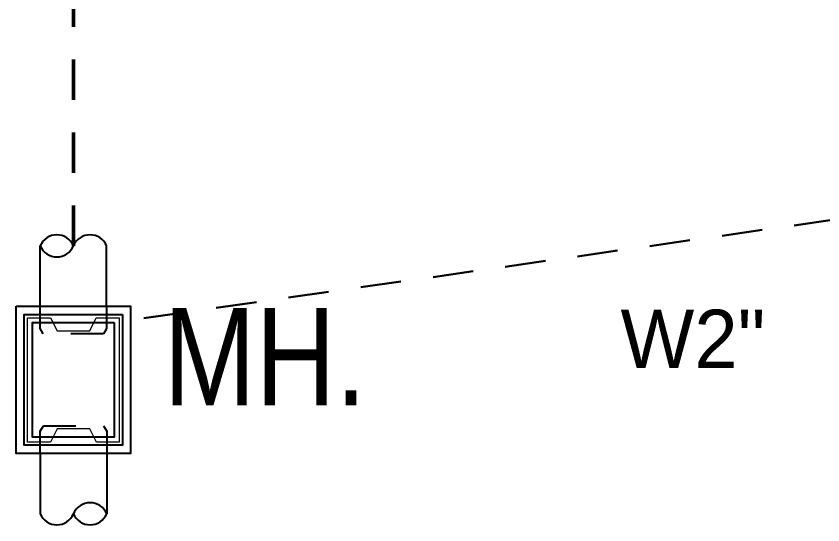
# Model space of a CAD drawing. Header units: inches. Extents: x -1366 to 1200, y -585 to 2545.
# Drawn here: x 722.014 to 724.501, y 1992.722 to 1994.29 of the extents above; entities that cross this region are included whole.
import ezdxf

# ---------------------------------------------------------------- set-up
doc = ezdxf.new("R2010")
doc.units = ezdxf.units.IN
doc.header["$MEASUREMENT"] = 0
doc.linetypes.add('01-TOI$0$HIDDEN2', pattern=[0.1875, 0.125, -0.0625])
doc.linetypes.add('HIDDEN2', pattern=[0.1875, 0.125, -0.0625])
doc.layers.get('0').update_dxf_attribs({"linetype": 'CONTINUOUS'})
doc.layers.add('A-WALL', color=2, linetype='CONTINUOUS', lineweight=13)
for name, color, linetype in [('L', 2, 'CONTINUOUS'), ('Line', 6, 'CONTINUOUS'), ('TEXT', 4, 'CONTINUOUS'), ('WALL', 7, 'CONTINUOUS')]:
    doc.layers.add(name, color=color, linetype=linetype)
doc.styles.add('cordia', font='CordiaUPC2.ttf')
doc.styles.add('STYLE3', font='CordiaUPC2.ttf')

msp = doc.modelspace()

# ---------------------------------------------------------------- linework, layer by layer
at = {"linetype": '01-TOI$0$HIDDEN2', "lineweight": 30}
msp.add_line((726.5408, 1993.9499), (722.3162, 1993.3458), dxfattribs=at)
at = {"layer": 'A-WALL', "color": 1}
msp.add_lwpolyline([(722.241, 1993.018), (722.1397, 1993.018), (722.1196, 1992.9777), (722.049, 1992.9777), (722.049, 1993.3609), (722.1196, 1993.3609), (722.1397, 1993.3206), (722.2406, 1993.3206), (722.2607, 1993.3609), (722.3313, 1993.3609), (722.3313, 1992.9777), (722.2611, 1992.9777)], close=True, dxfattribs=at)
at = {"layer": 'L'}
for p, q in [((722.0877, 1993.3962), (722.0877, 1993.5822)), ((722.2927, 1993.3962), (722.2927, 1993.5822)), ((722.0878, 1992.9424), (722.0878, 1992.7565)), ((722.2928, 1992.9424), (722.2928, 1992.7565))]:
    msp.add_line(p, q, dxfattribs=at)
for points in [[(722.2927, 1993.5822, 0.666667), (722.1902, 1993.5822, 0.666667), (722.0877, 1993.5822, 0.666667), (722.1902, 1993.5822)], [(722.0878, 1992.7565, 0.666667), (722.1903, 1992.7565, 0.666667), (722.2928, 1992.7565, 0.666667), (722.1903, 1992.7565)]]:
    msp.add_lwpolyline(points, format="xyb", dxfattribs=at)
for points in [[(722.0137, 1993.3962), (722.3666, 1993.3962), (722.3666, 1992.9424), (722.0137, 1992.9424)], [(722.3414, 1993.371), (722.3414, 1992.9676), (722.0389, 1992.9676), (722.0389, 1993.371)]]:
    msp.add_lwpolyline(points, close=True, dxfattribs=at)
at = {"layer": 'Line', "color": 8, "linetype": 'HIDDEN2', "ltscale": 0.75}
for points in [[(722.2927, 1993.3962), (722.2927, 1993.3279), (722.2828, 1993.3108), (722.0975, 1993.3108), (722.0877, 1993.3279), (722.0877, 1993.3962)], [(722.0878, 1992.9424), (722.0878, 1993.0107), (722.0977, 1993.0278), (722.283, 1993.0278), (722.2928, 1993.0107), (722.2928, 1992.9424)]]:
    msp.add_lwpolyline(points, dxfattribs=at)
at = {"layer": 'Line'}
msp.add_lwpolyline([(722.3162, 1993.3458), (722.3162, 1992.9928), (722.0641, 1992.9928), (722.0641, 1993.3458)], close=True, dxfattribs=at)
at = {"layer": 'WALL', "color": 0, "linetype": '01-TOI$0$HIDDEN2', "lineweight": 50}
msp.add_line((722.1902, 1993.5822), (722.1903, 2001.1801), dxfattribs=at)

# ---------------------------------------------------------------- texts
at = {"color": 7, "linetype": 'Continuous', "style": 'STYLE3'}
msp.add_text('W2"', height=0.18, dxfattribs=at).set_placement((723.877, 1993.2055))
at = {"layer": 'TEXT', "color": 3, "style": 'cordia', "width": 0.85}
msp.add_text('MH.', height=0.3, dxfattribs=at).set_placement((722.4681, 1993.0906))

doc.saveas('drawing.dxf')
